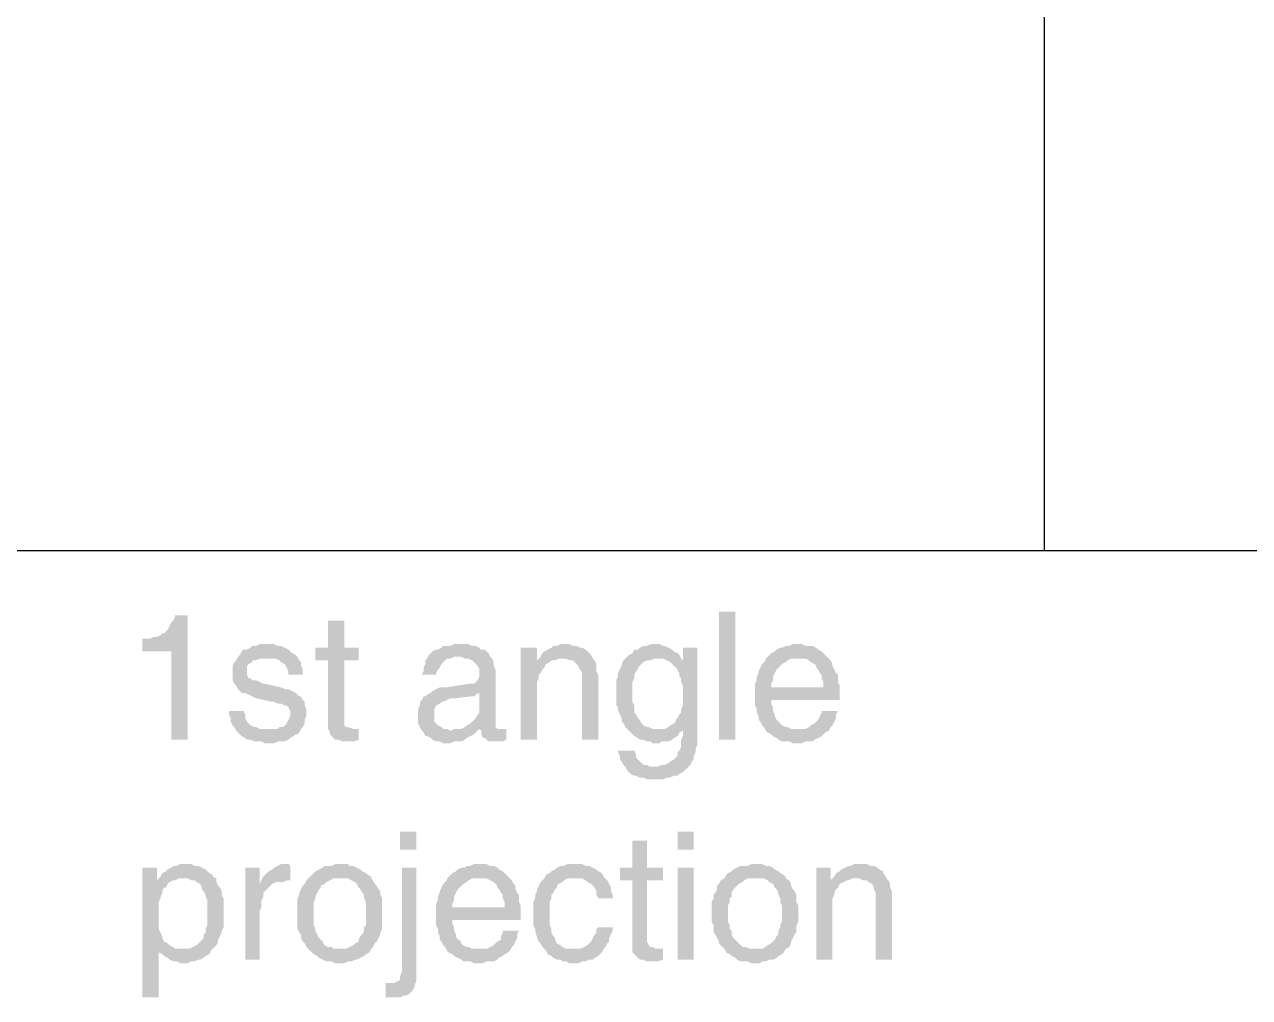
# Model space of a CAD drawing. Header units: inches. Extents: x 3613 to 8393, y -2205 to -794.
# Drawn here: x 7801.64 to 7832.33, y -1161.8 to -1137.44 of the extents above; entities that cross this region are included whole.
import ezdxf

# ---------------------------------------------------------------- set-up
doc = ezdxf.new("R2010")
doc.units = ezdxf.units.IN
doc.header["$MEASUREMENT"] = 0

msp = doc.modelspace()

# ---------------------------------------------------------------- hatches: boundary and pattern name
at = {"transparency": 33554559}
for points in [[(7805.72, -1152.231), (7805.404, -1152.231), (7805.404, -1152.276), (7805.359, -1152.366), (7805.313, -1152.412), (7805.268, -1152.502), (7805.223, -1152.592), (7805.178, -1152.637), (7805.133, -1152.682), (7805.088, -1152.682), (7805.043, -1152.728), (7804.952, -1152.773), (7804.862, -1152.773), (7804.772, -1152.818), (7804.591, -1152.818), (7804.591, -1153.134), (7805.313, -1153.134), (7805.313, -1155.345), (7805.72, -1155.345)], [(7809.646, -1152.366), (7809.24, -1152.366), (7809.24, -1153.043), (7808.924, -1153.043), (7808.924, -1153.359), (7809.24, -1153.359), (7809.24, -1155.074), (7809.285, -1155.165), (7809.285, -1155.21), (7809.33, -1155.255), (7809.375, -1155.3), (7809.42, -1155.345), (7809.511, -1155.345), (7809.601, -1155.39), (7809.872, -1155.39), (7810.007, -1155.345), (7810.007, -1155.074), (7809.872, -1155.074), (7809.736, -1155.029), (7809.691, -1155.029), (7809.646, -1154.984), (7809.646, -1153.359), (7810.007, -1153.359), (7810.007, -1153.043), (7809.646, -1153.043)], [(7819.034, -1155.345), (7819.034, -1152.141), (7819.44, -1152.141), (7819.44, -1155.345)], [(7807.705, -1152.953), (7807.525, -1152.953), (7807.435, -1152.998), (7807.344, -1152.998), (7807.299, -1153.043), (7807.209, -1153.089), (7807.119, -1153.089), (7807.074, -1153.134), (7807.028, -1153.224), (7806.983, -1153.269), (7806.938, -1153.359), (7806.893, -1153.405), (7806.848, -1153.495), (7806.848, -1153.856), (7806.893, -1153.946), (7806.938, -1153.991), (7806.983, -1154.082), (7807.028, -1154.127), (7807.074, -1154.172), (7807.164, -1154.172), (7807.254, -1154.217), (7807.344, -1154.262), (7807.435, -1154.307), (7807.841, -1154.397), (7807.886, -1154.397), (7807.976, -1154.443), (7808.066, -1154.443), (7808.157, -1154.488), (7808.202, -1154.488), (7808.247, -1154.533), (7808.292, -1154.623), (7808.292, -1154.758), (7808.247, -1154.849), (7808.202, -1154.939), (7808.157, -1154.984), (7808.112, -1155.029), (7808.021, -1155.029), (7807.976, -1155.074), (7807.751, -1155.074), (7806.938, -1155.12), (7806.983, -1155.165), (7807.028, -1155.21), (7807.074, -1155.255), (7807.164, -1155.3), (7807.209, -1155.345), (7807.299, -1155.345), (7807.389, -1155.39), (7807.57, -1155.39), (7807.66, -1155.435), (7807.886, -1155.435), (7807.976, -1155.39), (7808.157, -1155.39), (7808.247, -1155.345), (7808.292, -1155.3), (7808.382, -1155.255), (7808.428, -1155.21), (7808.473, -1155.21), (7808.518, -1155.165), (7808.563, -1155.074), (7808.608, -1155.029), (7808.653, -1154.939), (7808.653, -1154.849), (7808.698, -1154.758), (7808.698, -1154.668), (7808.698, -1154.578), (7808.653, -1154.488), (7808.653, -1154.397), (7808.608, -1154.352), (7808.563, -1154.262), (7808.518, -1154.262), (7808.473, -1154.217), (7808.428, -1154.172), (7808.337, -1154.127), (7808.247, -1154.082), (7808.157, -1154.082), (7808.066, -1154.036), (7807.66, -1153.946), (7807.615, -1153.946), (7807.525, -1153.901), (7807.435, -1153.856), (7807.344, -1153.856), (7807.299, -1153.811), (7807.254, -1153.811), (7807.209, -1153.72), (7807.209, -1153.495), (7807.254, -1153.45), (7807.344, -1153.405), (7807.344, -1153.359), (7807.435, -1153.359), (7807.525, -1153.314), (7807.705, -1153.314), (7808.473, -1153.269), (7808.428, -1153.224), (7808.337, -1153.179), (7808.292, -1153.134), (7808.247, -1153.089), (7808.157, -1153.043), (7808.066, -1152.998), (7807.976, -1152.998), (7807.886, -1152.953), (7807.796, -1152.953)], [(7812.58, -1152.953), (7812.399, -1152.953), (7812.309, -1152.998), (7812.128, -1152.998), (7812.083, -1153.043), (7811.993, -1153.089), (7811.948, -1153.089), (7811.858, -1153.134), (7811.812, -1153.179), (7811.767, -1153.224), (7811.722, -1153.314), (7811.677, -1153.359), (7811.677, -1153.45), (7811.632, -1153.54), (7811.632, -1153.63), (7811.587, -1153.72), (7811.948, -1153.72), (7811.948, -1153.675), (7811.993, -1153.585), (7812.038, -1153.54), (7812.083, -1153.45), (7812.128, -1153.405), (7812.173, -1153.359), (7812.219, -1153.314), (7812.309, -1153.314), (7812.399, -1153.269), (7813.302, -1153.269), (7813.257, -1153.179), (7813.212, -1153.134), (7813.166, -1153.089), (7813.076, -1153.089), (7813.031, -1153.043), (7812.941, -1152.998), (7812.85, -1152.998), (7812.76, -1152.953), (7812.67, -1152.953)], [(7815.197, -1152.953), (7815.062, -1152.953), (7814.972, -1152.998), (7814.881, -1152.998), (7814.836, -1153.043), (7814.746, -1153.089), (7814.656, -1153.134), (7814.611, -1153.179), (7814.565, -1153.269), (7814.475, -1153.359), (7814.791, -1153.405), (7814.836, -1153.359), (7814.927, -1153.359), (7815.017, -1153.314), (7815.874, -1153.314), (7815.829, -1153.224), (7815.784, -1153.179), (7815.739, -1153.134), (7815.694, -1153.089), (7815.604, -1153.043), (7815.558, -1153.043), (7815.468, -1152.998), (7815.378, -1152.998), (7815.288, -1152.953)], [(7817.454, -1152.953), (7817.319, -1152.953), (7817.228, -1152.998), (7817.138, -1152.998), (7817.048, -1153.043), (7817.003, -1153.089), (7816.912, -1153.089), (7816.867, -1153.179), (7816.777, -1153.224), (7816.732, -1153.269), (7816.687, -1153.314), (7817.634, -1153.314), (7817.725, -1153.359), (7817.815, -1153.405), (7818.131, -1153.359), (7818.086, -1153.314), (7818.086, -1153.314), (7818.041, -1153.224), (7817.996, -1153.179), (7817.905, -1153.134), (7817.86, -1153.089), (7817.77, -1153.043), (7817.68, -1152.998), (7817.634, -1152.998), (7817.544, -1152.953)], [(7821.019, -1152.953), (7820.884, -1152.953), (7820.794, -1152.998), (7820.703, -1152.998), (7820.613, -1153.043), (7820.568, -1153.043), (7820.478, -1153.089), (7820.433, -1153.134), (7820.342, -1153.179), (7820.297, -1153.224), (7820.207, -1153.314), (7821.2, -1153.314), (7821.29, -1153.359), (7821.335, -1153.405), (7821.426, -1153.45), (7821.471, -1153.495), (7821.471, -1153.54), (7821.516, -1153.585), (7821.561, -1153.675), (7821.606, -1153.72), (7821.606, -1153.811), (7821.651, -1153.901), (7821.651, -1154.036), (7819.936, -1154.036), (7819.936, -1154.488), (7819.981, -1154.578), (7819.981, -1154.668), (7820.026, -1154.758), (7820.026, -1154.849), (7820.072, -1154.894), (7820.117, -1154.984), (7820.162, -1155.029), (7820.207, -1155.12), (7821.019, -1155.074), (7820.839, -1155.074), (7820.749, -1155.029), (7820.703, -1155.029), (7820.613, -1154.984), (7820.568, -1154.939), (7820.478, -1154.849), (7820.478, -1154.849), (7820.433, -1154.758), (7820.433, -1154.713), (7820.388, -1154.623), (7820.388, -1154.533), (7820.342, -1154.443), (7820.342, -1154.352), (7822.057, -1154.352), (7822.057, -1153.991), (7822.012, -1153.901), (7822.012, -1153.72), (7821.967, -1153.675), (7821.922, -1153.585), (7821.877, -1153.495), (7821.877, -1153.45), (7821.832, -1153.359), (7821.787, -1153.314), (7821.742, -1153.269), (7821.651, -1153.179), (7821.606, -1153.134), (7821.516, -1153.089), (7821.471, -1153.043), (7821.38, -1152.998), (7821.2, -1152.998), (7821.11, -1152.953)], [(7808.473, -1153.269), (7807.705, -1153.314), (7807.931, -1153.314), (7808.021, -1153.359), (7808.066, -1153.405), (7808.066, -1153.405), (7808.157, -1153.45), (7808.202, -1153.54), (7808.247, -1153.63), (7808.247, -1153.72), (7808.608, -1153.72), (7808.608, -1153.585), (7808.563, -1153.495), (7808.563, -1153.405), (7808.518, -1153.359)], [(7813.302, -1153.269), (7812.489, -1153.269), (7812.58, -1153.269), (7812.67, -1153.314), (7812.76, -1153.314), (7812.85, -1153.359), (7812.896, -1153.405), (7812.941, -1153.45), (7812.986, -1153.495), (7813.031, -1153.585), (7813.031, -1153.766), (7812.986, -1153.856), (7812.941, -1153.901), (7812.896, -1153.946), (7812.76, -1153.946), (7812.219, -1154.036), (7812.038, -1154.036), (7811.948, -1154.082), (7811.858, -1154.127), (7811.812, -1154.172), (7813.031, -1154.172), (7813.031, -1154.578), (7813.031, -1154.668), (7812.986, -1154.713), (7812.941, -1154.804), (7812.896, -1154.849), (7812.805, -1154.939), (7812.805, -1154.939), (7812.715, -1154.984), (7812.67, -1155.029), (7812.58, -1155.074), (7812.399, -1155.074), (7812.309, -1155.12), (7811.587, -1155.12), (7811.632, -1155.165), (7811.677, -1155.255), (7811.722, -1155.255), (7811.812, -1155.3), (7811.858, -1155.345), (7811.948, -1155.39), (7812.038, -1155.39), (7812.128, -1155.435), (7812.309, -1155.435), (7812.399, -1155.39), (7812.58, -1155.39), (7812.67, -1155.345), (7812.715, -1155.3), (7812.805, -1155.255), (7812.896, -1155.21), (7812.941, -1155.165), (7812.986, -1155.12), (7813.031, -1155.074), (7813.482, -1155.074), (7813.437, -1155.029), (7813.437, -1153.585), (7813.392, -1153.495), (7813.392, -1153.405), (7813.347, -1153.314)], [(7814.475, -1153.043), (7814.069, -1153.043), (7814.069, -1155.345), (7814.475, -1155.345), (7814.475, -1154.127), (7814.475, -1153.901), (7814.52, -1153.811), (7814.52, -1153.72), (7814.565, -1153.675), (7814.611, -1153.585), (7814.656, -1153.54), (7814.656, -1153.54), (7814.701, -1153.45), (7814.791, -1153.405), (7814.475, -1153.359)], [(7815.874, -1153.314), (7815.107, -1153.314), (7815.197, -1153.314), (7815.288, -1153.359), (7815.378, -1153.359), (7815.423, -1153.405), (7815.468, -1153.45), (7815.513, -1153.495), (7815.513, -1153.54), (7815.558, -1153.585), (7815.604, -1153.675), (7815.604, -1155.345), (7816.01, -1155.345), (7816.01, -1153.72), (7815.965, -1153.63), (7815.965, -1153.45), (7815.919, -1153.359)], [(7816.687, -1153.314), (7816.642, -1153.359), (7816.596, -1153.45), (7816.596, -1153.495), (7816.551, -1153.585), (7816.506, -1153.675), (7816.506, -1153.766), (7816.461, -1153.856), (7816.461, -1154.488), (7816.506, -1154.533), (7816.506, -1154.623), (7816.551, -1154.713), (7816.596, -1154.804), (7816.596, -1154.894), (7816.642, -1154.939), (7816.687, -1155.029), (7816.732, -1155.074), (7816.777, -1155.12), (7816.867, -1155.21), (7816.912, -1155.255), (7817.003, -1155.3), (7817.048, -1155.345), (7817.138, -1155.345), (7817.228, -1155.39), (7817.319, -1155.39), (7817.364, -1155.435), (7817.544, -1155.435), (7817.589, -1155.39), (7817.77, -1155.39), (7817.86, -1155.345), (7817.905, -1155.3), (7817.996, -1155.255), (7818.041, -1155.165), (7818.131, -1155.12), (7818.131, -1155.12), (7817.499, -1155.074), (7817.364, -1155.074), (7817.273, -1155.029), (7817.228, -1155.029), (7817.138, -1154.984), (7817.093, -1154.939), (7817.048, -1154.849), (7817.003, -1154.804), (7816.958, -1154.713), (7816.912, -1154.668), (7816.912, -1154.488), (7816.867, -1154.397), (7816.867, -1153.901), (7816.912, -1153.811), (7816.912, -1153.72), (7816.958, -1153.63), (7817.003, -1153.585), (7817.003, -1153.54), (7817.048, -1153.495), (7817.093, -1153.45), (7817.138, -1153.405), (7817.228, -1153.359), (7817.319, -1153.359), (7817.409, -1153.314), (7817.499, -1153.314)], [(7818.492, -1153.043), (7818.131, -1153.043), (7818.131, -1153.359), (7817.815, -1153.405), (7817.86, -1153.45), (7817.905, -1153.495), (7817.996, -1153.585), (7817.996, -1153.63), (7818.041, -1153.675), (7818.041, -1153.766), (7818.086, -1153.811), (7818.086, -1153.901), (7818.131, -1153.991), (7818.131, -1154.488), (7818.086, -1154.578), (7818.086, -1154.668), (7818.041, -1154.713), (7817.996, -1154.804), (7817.95, -1154.849), (7817.95, -1154.894), (7817.905, -1154.939), (7817.815, -1154.984), (7817.77, -1155.029), (7817.68, -1155.074), (7817.499, -1155.074), (7818.131, -1155.12), (7818.131, -1155.255), (7818.086, -1155.345), (7818.086, -1155.526), (7818.041, -1155.616), (7817.996, -1155.661), (7817.996, -1155.751), (7817.95, -1155.797), (7817.905, -1155.842), (7817.815, -1155.887), (7817.77, -1155.932), (7817.68, -1155.977), (7817.589, -1155.977), (7817.499, -1156.022), (7817.409, -1156.022), (7818.266, -1156.022), (7818.311, -1155.977), (7818.357, -1155.887), (7818.402, -1155.842), (7818.402, -1155.751), (7818.447, -1155.661), (7818.447, -1155.571), (7818.492, -1155.481), (7818.492, -1155.21)], [(7820.207, -1153.314), (7820.207, -1153.359), (7820.162, -1153.405), (7820.117, -1153.45), (7820.072, -1153.54), (7820.026, -1153.63), (7820.026, -1153.675), (7819.981, -1153.766), (7819.981, -1153.856), (7819.936, -1153.946), (7819.936, -1154.036), (7820.342, -1154.036), (7820.342, -1153.946), (7820.388, -1153.856), (7820.388, -1153.766), (7820.433, -1153.675), (7820.478, -1153.585), (7820.523, -1153.54), (7820.568, -1153.495), (7820.613, -1153.45), (7820.703, -1153.405), (7820.749, -1153.359), (7820.839, -1153.314), (7821.019, -1153.314)], [(7811.812, -1154.172), (7811.722, -1154.217), (7811.677, -1154.262), (7811.632, -1154.262), (7811.587, -1154.352), (7811.542, -1154.397), (7811.542, -1154.488), (7811.497, -1154.578), (7811.497, -1154.758), (7811.497, -1154.939), (7811.542, -1155.029), (7811.587, -1155.12), (7812.309, -1155.12), (7812.219, -1155.074), (7812.128, -1155.074), (7812.083, -1155.029), (7811.993, -1154.984), (7811.948, -1154.939), (7811.903, -1154.894), (7811.903, -1154.578), (7811.948, -1154.488), (7812.038, -1154.443), (7812.083, -1154.397), (7812.128, -1154.397), (7812.219, -1154.352), (7812.309, -1154.307), (7812.444, -1154.307), (7812.805, -1154.262), (7812.896, -1154.262), (7812.941, -1154.217), (7813.031, -1154.172)], [(7807.119, -1154.623), (7806.758, -1154.623), (7806.758, -1154.713), (7806.803, -1154.804), (7806.803, -1154.894), (7806.848, -1154.984), (7806.893, -1155.029), (7806.938, -1155.12), (7807.751, -1155.074), (7807.525, -1155.074), (7807.435, -1155.029), (7807.389, -1155.029), (7807.299, -1154.984), (7807.254, -1154.939), (7807.209, -1154.894), (7807.164, -1154.804), (7807.164, -1154.713)], [(7822.012, -1154.623), (7821.606, -1154.623), (7821.606, -1154.668), (7821.561, -1154.758), (7821.516, -1154.849), (7821.471, -1154.894), (7821.426, -1154.939), (7821.335, -1154.984), (7821.29, -1155.029), (7821.2, -1155.074), (7821.019, -1155.074), (7820.207, -1155.12), (7820.207, -1155.12), (7820.252, -1155.165), (7820.342, -1155.21), (7820.388, -1155.255), (7820.478, -1155.3), (7820.523, -1155.345), (7820.613, -1155.39), (7820.794, -1155.39), (7820.884, -1155.435), (7821.11, -1155.435), (7821.2, -1155.39), (7821.38, -1155.39), (7821.426, -1155.345), (7821.516, -1155.3), (7821.606, -1155.255), (7821.651, -1155.21), (7821.696, -1155.165), (7821.787, -1155.12), (7821.832, -1155.029), (7821.877, -1154.984), (7821.922, -1154.894), (7821.967, -1154.804), (7821.967, -1154.713)], [(7813.482, -1155.074), (7813.031, -1155.074), (7813.076, -1155.12), (7813.573, -1155.074), (7813.527, -1155.074)], [(7813.708, -1155.074), (7813.573, -1155.074), (7813.076, -1155.12), (7813.076, -1155.21), (7813.121, -1155.3), (7813.166, -1155.3), (7813.212, -1155.345), (7813.257, -1155.39), (7813.618, -1155.39), (7813.708, -1155.345)], [(7816.912, -1155.616), (7816.506, -1155.616), (7816.506, -1155.661), (7816.551, -1155.751), (7816.551, -1155.842), (7816.596, -1155.887), (7816.642, -1155.977), (7816.687, -1156.022), (7816.732, -1156.112), (7816.777, -1156.158), (7816.822, -1156.203), (7816.912, -1156.248), (7816.958, -1156.248), (7817.048, -1156.293), (7817.138, -1156.293), (7817.228, -1156.338), (7817.634, -1156.338), (7817.725, -1156.293), (7817.815, -1156.293), (7817.905, -1156.248), (7817.996, -1156.248), (7818.041, -1156.203), (7818.131, -1156.158), (7818.176, -1156.112), (7818.221, -1156.067), (7818.266, -1156.022), (7817.319, -1156.022), (7817.228, -1155.977), (7817.138, -1155.977), (7817.093, -1155.932), (7817.048, -1155.887), (7816.958, -1155.797), (7816.958, -1155.706)], [(7811.451, -1158.098), (7811.451, -1157.647), (7811.045, -1157.647), (7811.045, -1158.098)], [(7817.228, -1157.873), (7816.867, -1157.873), (7816.867, -1158.55), (7816.551, -1158.55), (7816.551, -1158.866), (7816.867, -1158.866), (7816.867, -1160.671), (7816.912, -1160.716), (7816.958, -1160.761), (7817.003, -1160.806), (7817.048, -1160.851), (7817.138, -1160.851), (7817.228, -1160.896), (7817.499, -1160.896), (7817.634, -1160.851), (7817.634, -1160.581), (7817.454, -1160.581), (7817.364, -1160.535), (7817.319, -1160.535), (7817.273, -1160.49), (7817.228, -1160.4), (7817.228, -1158.866), (7817.634, -1158.866), (7817.634, -1158.55), (7817.228, -1158.55)], [(7818.402, -1158.098), (7818.402, -1157.647), (7817.996, -1157.647), (7817.996, -1158.098)], [(7805.629, -1158.459), (7805.539, -1158.459), (7805.449, -1158.504), (7805.359, -1158.504), (7805.313, -1158.55), (7805.223, -1158.595), (7805.178, -1158.64), (7805.088, -1158.685), (7805.043, -1158.775), (7804.997, -1158.82), (7804.952, -1158.866), (7805.404, -1158.866), (7805.494, -1158.82), (7805.584, -1158.82), (7806.351, -1158.775), (7806.351, -1158.73), (7806.261, -1158.685), (7806.216, -1158.64), (7806.171, -1158.595), (7806.081, -1158.55), (7805.99, -1158.504), (7805.9, -1158.504), (7805.81, -1158.459), (7805.72, -1158.459)], [(7808.157, -1158.459), (7808.066, -1158.459), (7807.976, -1158.504), (7807.886, -1158.55), (7807.841, -1158.595), (7807.751, -1158.64), (7807.705, -1158.685), (7807.615, -1158.775), (7807.615, -1158.775), (7807.57, -1158.866), (7808.292, -1158.866), (7808.292, -1158.504), (7808.247, -1158.459)], [(7809.511, -1158.459), (7809.42, -1158.459), (7809.33, -1158.504), (7809.15, -1158.504), (7809.105, -1158.55), (7809.014, -1158.595), (7808.924, -1158.64), (7808.879, -1158.685), (7808.834, -1158.73), (7808.743, -1158.82), (7808.743, -1158.82), (7808.698, -1158.866), (7808.653, -1158.956), (7808.608, -1159.001), (7808.563, -1159.091), (7808.518, -1159.181), (7808.518, -1159.227), (7808.473, -1159.317), (7808.473, -1160.084), (7808.518, -1160.174), (7808.563, -1160.219), (7808.563, -1160.31), (7808.608, -1160.4), (7808.653, -1160.445), (7808.698, -1160.535), (7808.743, -1160.581), (7809.511, -1160.581), (7809.375, -1160.581), (7809.33, -1160.535), (7809.24, -1160.535), (7809.15, -1160.49), (7809.105, -1160.4), (7809.059, -1160.355), (7809.014, -1160.31), (7808.969, -1160.219), (7808.924, -1160.129), (7808.924, -1160.084), (7808.879, -1159.994), (7808.879, -1159.407), (7808.924, -1159.317), (7808.924, -1159.272), (7808.969, -1159.181), (7809.014, -1159.091), (7809.059, -1159.046), (7809.059, -1159.001), (7809.15, -1158.956), (7809.195, -1158.911), (7809.285, -1158.866), (7809.375, -1158.82), (7809.511, -1158.82), (7810.323, -1158.775), (7810.233, -1158.73), (7810.188, -1158.685), (7810.097, -1158.64), (7810.052, -1158.595), (7809.962, -1158.55), (7809.872, -1158.504), (7809.781, -1158.504), (7809.736, -1158.459), (7809.646, -1158.459)], [(7813.031, -1158.459), (7812.896, -1158.459), (7812.805, -1158.504), (7812.715, -1158.504), (7812.67, -1158.55), (7812.58, -1158.55), (7812.489, -1158.595), (7812.444, -1158.64), (7812.354, -1158.685), (7812.309, -1158.73), (7812.219, -1158.82), (7813.212, -1158.82), (7813.302, -1158.866), (7813.392, -1158.911), (7813.437, -1158.956), (7813.482, -1159.001), (7813.482, -1159.046), (7813.527, -1159.091), (7813.573, -1159.181), (7813.618, -1159.227), (7813.618, -1159.317), (7813.663, -1159.407), (7813.663, -1159.542), (7811.948, -1159.542), (7811.948, -1159.994), (7811.993, -1160.084), (7811.993, -1160.174), (7812.038, -1160.265), (7812.038, -1160.355), (7812.083, -1160.4), (7812.128, -1160.49), (7812.173, -1160.535), (7812.219, -1160.626), (7813.031, -1160.581), (7812.85, -1160.581), (7812.76, -1160.535), (7812.715, -1160.535), (7812.625, -1160.49), (7812.58, -1160.445), (7812.535, -1160.355), (7812.489, -1160.355), (7812.444, -1160.265), (7812.444, -1160.219), (7812.399, -1160.129), (7812.399, -1160.039), (7812.354, -1159.949), (7812.354, -1159.858), (7814.069, -1159.858), (7814.069, -1159.497), (7814.024, -1159.407), (7814.024, -1159.227), (7813.979, -1159.181), (7813.934, -1159.091), (7813.934, -1159.001), (7813.889, -1158.956), (7813.843, -1158.866), (7813.798, -1158.82), (7813.753, -1158.775), (7813.663, -1158.685), (7813.618, -1158.64), (7813.527, -1158.595), (7813.482, -1158.55), (7813.392, -1158.504), (7813.302, -1158.504), (7813.212, -1158.459), (7813.121, -1158.459)], [(7815.423, -1158.459), (7815.242, -1158.459), (7815.152, -1158.504), (7815.062, -1158.504), (7814.972, -1158.55), (7814.927, -1158.595), (7814.836, -1158.64), (7814.791, -1158.685), (7814.701, -1158.73), (7814.656, -1158.82), (7815.604, -1158.82), (7815.694, -1158.866), (7815.739, -1158.911), (7815.829, -1158.956), (7815.874, -1159.001), (7815.919, -1159.046), (7815.965, -1159.136), (7815.965, -1159.227), (7816.01, -1159.317), (7816.371, -1159.317), (7816.371, -1159.227), (7816.326, -1159.136), (7816.326, -1159.046), (7816.281, -1158.956), (7816.235, -1158.866), (7816.19, -1158.82), (7816.145, -1158.775), (7816.1, -1158.685), (7816.1, -1158.685), (7816.01, -1158.64), (7815.965, -1158.595), (7815.874, -1158.55), (7815.784, -1158.504), (7815.694, -1158.504), (7815.604, -1158.459), (7815.513, -1158.459)], [(7819.936, -1158.459), (7819.846, -1158.459), (7819.756, -1158.504), (7819.575, -1158.504), (7819.485, -1158.55), (7819.395, -1158.595), (7819.35, -1158.64), (7819.259, -1158.685), (7819.214, -1158.73), (7819.169, -1158.82), (7819.169, -1158.82), (7819.079, -1158.866), (7819.034, -1158.956), (7818.988, -1159.001), (7818.988, -1159.091), (7818.943, -1159.181), (7818.898, -1159.227), (7818.898, -1159.317), (7818.853, -1159.407), (7818.853, -1159.904), (7818.898, -1159.994), (7818.898, -1160.174), (7818.943, -1160.219), (7818.988, -1160.31), (7819.034, -1160.4), (7819.034, -1160.445), (7819.124, -1160.535), (7819.169, -1160.581), (7819.936, -1160.581), (7819.801, -1160.581), (7819.711, -1160.535), (7819.62, -1160.535), (7819.575, -1160.49), (7819.485, -1160.4), (7819.44, -1160.355), (7819.395, -1160.31), (7819.35, -1160.219), (7819.35, -1160.129), (7819.304, -1160.084), (7819.304, -1159.994), (7819.259, -1159.904), (7819.259, -1159.497), (7819.304, -1159.407), (7819.304, -1159.317), (7819.35, -1159.272), (7819.35, -1159.181), (7819.395, -1159.091), (7819.44, -1159.046), (7819.485, -1159.001), (7819.53, -1158.956), (7819.62, -1158.911), (7819.665, -1158.866), (7819.756, -1158.82), (7819.936, -1158.82), (7820.703, -1158.775), (7820.658, -1158.73), (7820.568, -1158.685), (7820.523, -1158.64), (7820.433, -1158.595), (7820.388, -1158.55), (7820.297, -1158.504), (7820.207, -1158.504), (7820.117, -1158.459), (7820.026, -1158.459)], [(7822.554, -1158.459), (7822.418, -1158.459), (7822.328, -1158.504), (7822.283, -1158.504), (7822.193, -1158.55), (7822.103, -1158.595), (7822.057, -1158.64), (7821.967, -1158.685), (7821.922, -1158.775), (7821.832, -1158.866), (7822.148, -1158.911), (7822.238, -1158.866), (7822.283, -1158.866), (7822.373, -1158.82), (7823.231, -1158.82), (7823.186, -1158.73), (7823.141, -1158.685), (7823.141, -1158.64), (7823.05, -1158.595), (7823.005, -1158.55), (7822.915, -1158.504), (7822.825, -1158.504), (7822.734, -1158.459), (7822.644, -1158.459)], [(7804.952, -1158.55), (7804.591, -1158.55), (7804.591, -1161.799), (7804.997, -1161.799), (7804.997, -1160.626), (7805.584, -1160.581), (7805.404, -1160.581), (7805.359, -1160.535), (7805.268, -1160.49), (7805.223, -1160.445), (7805.133, -1160.4), (7805.088, -1160.31), (7805.088, -1160.265), (7805.043, -1160.174), (7804.997, -1160.084), (7804.997, -1159.407), (7805.043, -1159.317), (7805.043, -1159.272), (7805.088, -1159.181), (7805.088, -1159.136), (7805.133, -1159.046), (7805.178, -1159.046), (7805.223, -1158.956), (7805.268, -1158.911), (7805.359, -1158.866), (7804.952, -1158.866)], [(7806.351, -1158.775), (7805.584, -1158.82), (7805.72, -1158.82), (7805.81, -1158.866), (7805.9, -1158.866), (7805.945, -1158.911), (7806.036, -1158.956), (7806.081, -1159.046), (7806.081, -1159.091), (7806.126, -1159.136), (7806.171, -1159.227), (7806.171, -1159.272), (7806.216, -1159.362), (7806.216, -1159.678), (7806.216, -1159.994), (7806.171, -1160.084), (7806.171, -1160.174), (7806.126, -1160.219), (7806.126, -1160.31), (7806.081, -1160.355), (7806.036, -1160.4), (7805.99, -1160.445), (7805.945, -1160.49), (7805.855, -1160.535), (7805.765, -1160.581), (7805.584, -1160.581), (7804.997, -1160.626), (7804.997, -1160.671), (7805.088, -1160.716), (7805.133, -1160.761), (7805.223, -1160.806), (7805.268, -1160.851), (7805.359, -1160.896), (7805.449, -1160.896), (7805.539, -1160.942), (7805.72, -1160.942), (7805.81, -1160.896), (7805.9, -1160.896), (7805.99, -1160.851), (7806.036, -1160.851), (7806.126, -1160.806), (7806.171, -1160.761), (7806.261, -1160.716), (7806.306, -1160.626), (7806.351, -1160.581), (7806.397, -1160.535), (7806.442, -1160.49), (7806.487, -1160.4), (7806.487, -1160.355), (7806.532, -1160.265), (7806.577, -1160.174), (7806.577, -1160.129), (7806.622, -1160.039), (7806.622, -1159.317), (7806.577, -1159.227), (7806.577, -1159.136), (7806.532, -1159.046), (7806.487, -1159.001), (7806.442, -1158.911), (7806.442, -1158.82)], [(7807.525, -1158.55), (7807.164, -1158.55), (7807.164, -1160.851), (7807.525, -1160.851), (7807.525, -1159.633), (7807.57, -1159.542), (7807.57, -1159.362), (7807.615, -1159.272), (7807.615, -1159.181), (7807.66, -1159.136), (7807.705, -1159.091), (7807.751, -1159.046), (7807.796, -1159.001), (7807.841, -1158.956), (7807.525, -1158.956)], [(7810.323, -1158.775), (7809.511, -1158.82), (7809.736, -1158.82), (7809.827, -1158.866), (7809.917, -1158.911), (7809.962, -1158.956), (7810.007, -1159.046), (7810.052, -1159.091), (7810.097, -1159.181), (7810.143, -1159.227), (7810.143, -1159.317), (7810.188, -1159.407), (7810.188, -1159.994), (7810.143, -1160.039), (7810.143, -1160.129), (7810.097, -1160.219), (7810.052, -1160.265), (7810.007, -1160.355), (7810.007, -1160.4), (7809.917, -1160.445), (7809.872, -1160.49), (7809.781, -1160.535), (7809.691, -1160.581), (7808.743, -1160.581), (7808.834, -1160.671), (7808.879, -1160.716), (7808.969, -1160.761), (7809.014, -1160.806), (7809.105, -1160.851), (7809.195, -1160.896), (7809.33, -1160.896), (7809.42, -1160.942), (7809.646, -1160.942), (7809.736, -1160.896), (7809.827, -1160.896), (7809.917, -1160.851), (7809.962, -1160.851), (7810.052, -1160.806), (7810.143, -1160.761), (7810.188, -1160.716), (7810.278, -1160.671), (7810.323, -1160.581), (7810.323, -1160.581), (7810.368, -1160.535), (7810.413, -1160.445), (7810.458, -1160.4), (7810.504, -1160.31), (7810.549, -1160.219), (7810.549, -1160.174), (7810.594, -1160.084), (7810.594, -1159.678), (7810.594, -1159.317), (7810.549, -1159.227), (7810.549, -1159.136), (7810.504, -1159.091), (7810.458, -1159.001), (7810.413, -1158.956), (7810.368, -1158.866), (7810.323, -1158.82)], [(7811.451, -1158.55), (7811.09, -1158.55), (7811.09, -1161.167), (7811.045, -1161.258), (7811.045, -1161.348), (7811, -1161.393), (7810.955, -1161.393), (7810.91, -1161.438), (7810.684, -1161.438), (7810.684, -1161.799), (7811.045, -1161.799), (7811.135, -1161.754), (7811.181, -1161.754), (7811.271, -1161.709), (7811.316, -1161.664), (7811.361, -1161.619), (7811.406, -1161.528), (7811.406, -1161.483), (7811.451, -1161.393), (7811.451, -1161.167)], [(7812.219, -1158.82), (7812.219, -1158.866), (7812.173, -1158.911), (7812.128, -1158.956), (7812.083, -1159.046), (7812.038, -1159.136), (7812.038, -1159.181), (7811.993, -1159.272), (7811.993, -1159.362), (7811.948, -1159.452), (7811.948, -1159.542), (7812.354, -1159.542), (7812.354, -1159.452), (7812.399, -1159.362), (7812.399, -1159.272), (7812.444, -1159.181), (7812.489, -1159.091), (7812.535, -1159.046), (7812.58, -1159.001), (7812.625, -1158.956), (7812.715, -1158.911), (7812.76, -1158.866), (7812.85, -1158.82), (7813.031, -1158.82)], [(7814.656, -1158.82), (7814.611, -1158.866), (7814.565, -1158.911), (7814.52, -1159.001), (7814.475, -1159.091), (7814.475, -1159.136), (7814.43, -1159.227), (7814.43, -1159.317), (7814.385, -1159.407), (7814.385, -1159.994), (7814.43, -1160.084), (7814.43, -1160.174), (7814.475, -1160.265), (7814.475, -1160.31), (7814.52, -1160.4), (7814.565, -1160.445), (7814.611, -1160.535), (7814.656, -1160.581), (7815.423, -1160.581), (7815.197, -1160.581), (7815.107, -1160.535), (7815.062, -1160.49), (7814.972, -1160.445), (7814.927, -1160.355), (7814.927, -1160.31), (7814.881, -1160.265), (7814.836, -1160.174), (7814.836, -1160.084), (7814.791, -1159.994), (7814.791, -1159.407), (7814.836, -1159.317), (7814.836, -1159.227), (7814.881, -1159.181), (7814.927, -1159.091), (7814.972, -1159.046), (7814.972, -1159.001), (7815.017, -1158.956), (7815.107, -1158.911), (7815.152, -1158.866), (7815.242, -1158.82), (7815.423, -1158.82)], [(7818.402, -1160.851), (7818.402, -1158.55), (7817.996, -1158.55), (7817.996, -1160.851)], [(7820.703, -1158.775), (7819.936, -1158.82), (7820.162, -1158.82), (7820.252, -1158.866), (7820.297, -1158.911), (7820.388, -1158.956), (7820.433, -1159.046), (7820.478, -1159.091), (7820.523, -1159.181), (7820.523, -1159.227), (7820.568, -1159.317), (7820.568, -1159.407), (7820.613, -1159.497), (7820.613, -1159.904), (7820.568, -1159.994), (7820.568, -1160.039), (7820.523, -1160.129), (7820.523, -1160.219), (7820.478, -1160.265), (7820.433, -1160.355), (7820.388, -1160.4), (7820.342, -1160.445), (7820.252, -1160.49), (7820.207, -1160.535), (7820.117, -1160.581), (7819.169, -1160.581), (7819.214, -1160.671), (7819.304, -1160.716), (7819.35, -1160.761), (7819.44, -1160.806), (7819.485, -1160.851), (7819.575, -1160.896), (7819.756, -1160.896), (7819.846, -1160.942), (7820.072, -1160.942), (7820.117, -1160.896), (7820.207, -1160.896), (7820.297, -1160.851), (7820.388, -1160.851), (7820.478, -1160.806), (7820.523, -1160.761), (7820.613, -1160.716), (7820.658, -1160.671), (7820.703, -1160.581), (7820.703, -1160.581), (7820.794, -1160.535), (7820.839, -1160.445), (7820.839, -1160.4), (7820.884, -1160.31), (7820.929, -1160.219), (7820.974, -1160.174), (7820.974, -1159.994), (7821.019, -1159.904), (7821.019, -1159.678), (7821.019, -1159.497), (7820.974, -1159.407), (7820.974, -1159.227), (7820.929, -1159.136), (7820.884, -1159.091), (7820.839, -1159.001), (7820.839, -1158.956), (7820.794, -1158.866), (7820.703, -1158.82)], [(7821.832, -1158.55), (7821.471, -1158.55), (7821.471, -1160.851), (7821.877, -1160.851), (7821.877, -1159.633), (7821.877, -1159.317), (7821.922, -1159.227), (7821.922, -1159.181), (7821.967, -1159.091), (7822.012, -1159.046), (7822.012, -1159.046), (7822.057, -1158.956), (7822.148, -1158.911), (7821.832, -1158.866)], [(7823.231, -1158.82), (7822.464, -1158.82), (7822.554, -1158.82), (7822.644, -1158.866), (7822.734, -1158.866), (7822.78, -1158.911), (7822.87, -1158.956), (7822.87, -1158.956), (7822.915, -1159.046), (7822.915, -1159.091), (7822.96, -1159.181), (7822.96, -1160.851), (7823.366, -1160.851), (7823.366, -1159.136), (7823.321, -1159.046), (7823.321, -1158.956), (7823.276, -1158.866)], [(7807.57, -1158.866), (7807.525, -1158.956), (7807.841, -1158.956), (7807.931, -1158.911), (7808.112, -1158.911), (7808.202, -1158.866)], [(7816.371, -1160.039), (7816.01, -1160.039), (7815.965, -1160.084), (7815.965, -1160.174), (7815.919, -1160.219), (7815.874, -1160.31), (7815.829, -1160.4), (7815.784, -1160.445), (7815.739, -1160.49), (7815.649, -1160.535), (7815.558, -1160.581), (7814.656, -1160.581), (7814.701, -1160.626), (7814.746, -1160.716), (7814.836, -1160.761), (7814.881, -1160.806), (7814.972, -1160.851), (7815.062, -1160.851), (7815.107, -1160.896), (7815.197, -1160.896), (7815.288, -1160.942), (7815.513, -1160.942), (7815.604, -1160.896), (7815.694, -1160.896), (7815.784, -1160.851), (7815.874, -1160.851), (7815.919, -1160.806), (7816.01, -1160.761), (7816.055, -1160.716), (7816.1, -1160.671), (7816.145, -1160.581), (7816.19, -1160.535), (7816.235, -1160.445), (7816.281, -1160.4), (7816.281, -1160.31), (7816.326, -1160.219), (7816.371, -1160.129)], [(7814.024, -1160.129), (7813.618, -1160.129), (7813.618, -1160.174), (7813.573, -1160.265), (7813.573, -1160.355), (7813.482, -1160.4), (7813.437, -1160.445), (7813.392, -1160.49), (7813.302, -1160.535), (7813.212, -1160.581), (7813.031, -1160.581), (7812.219, -1160.626), (7812.219, -1160.626), (7812.264, -1160.671), (7812.354, -1160.716), (7812.399, -1160.761), (7812.489, -1160.806), (7812.58, -1160.851), (7812.625, -1160.896), (7812.805, -1160.896), (7812.896, -1160.942), (7813.121, -1160.942), (7813.212, -1160.896), (7813.392, -1160.896), (7813.482, -1160.851), (7813.527, -1160.806), (7813.618, -1160.761), (7813.663, -1160.716), (7813.753, -1160.671), (7813.798, -1160.626), (7813.843, -1160.535), (7813.889, -1160.49), (7813.934, -1160.4), (7813.979, -1160.31), (7813.979, -1160.219)]]:
    msp.add_hatch(color=256, dxfattribs=at).paths.add_polyline_path(points)

# ---------------------------------------------------------------- linework, layer by layer
msp.add_line((7827.183, -894.646), (7827.183, -1150.606))
msp.add_lwpolyline([(7503.993, -1150.606), (7900.431, -1150.606)])

doc.saveas('drawing.dxf')
